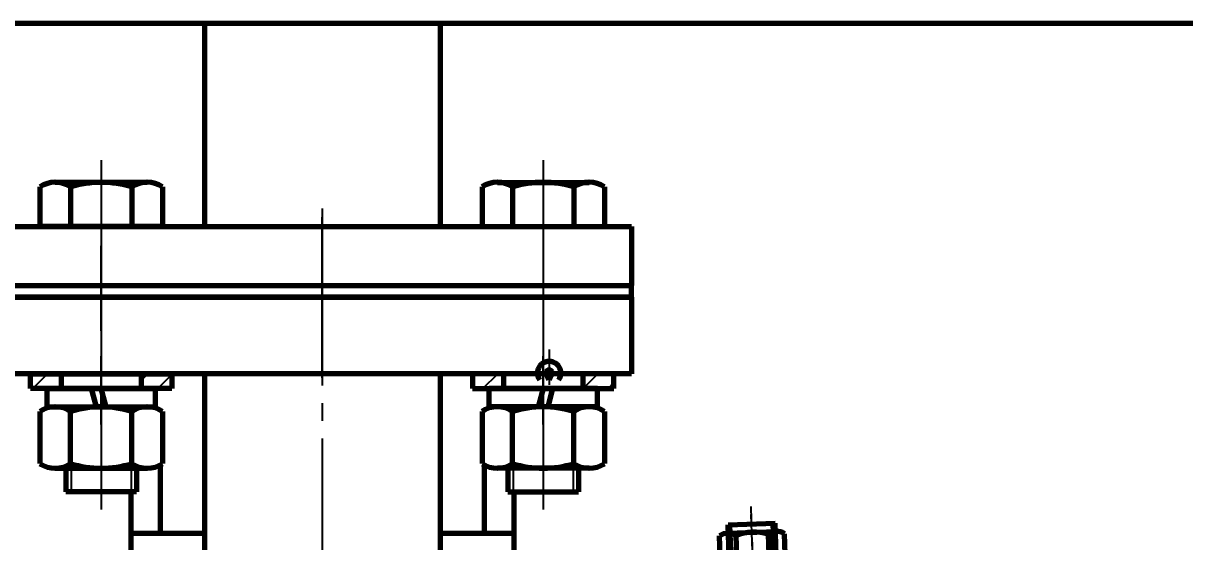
# Model space of a CAD drawing. Header units: millimetres. Extents: x -14850 to 14850, y -10500 to 10500.
# Drawn here: x -8765.3 to -8568.3, y 3963.7 to 4051.7 of the extents above; entities that cross this region are included whole.
import ezdxf

# ---------------------------------------------------------------- set-up
doc = ezdxf.new("R2010")
doc.units = ezdxf.units.MM
doc.linetypes.add('EB_DASHDOT', pattern=[39, 30, -3, 3, -3])
for name, color, linetype, lineweight in [('CAXA0', 7, 'Continuous', 70), ('CAXA1', 1, 'EB_DASHDOT', 25), ('CAXA3', 7, 'Continuous', 25), ('CAXA4', 3, 'Continuous', 25), ('CAXA5', 4, 'Continuous', 25)]:
    doc.layers.add(name, color=color, linetype=linetype, lineweight=lineweight)
doc.styles.add('标准', font='', dxfattribs={"width": 0.667})
doc.styles.get('标准').set_extended_font_data('NSimSun')
doc.dimstyles.new('标准', dxfattribs={"dimscale": 50, "dimtxt": 3.5, "dimasz": 3, "dimexe": 2, "dimexo": 0, "dimtad": 1, "dimdec": 1, "dimzin": 12, "dimdsep": 46, "dimtxsty": '标准', "dimcen": 0, "dimdle": 4, "dimaunit": 1, "dimazin": 2, "dimtfac": 1, "dimtdec": 3, "dimtmove": 0, "dimatfit": 3, "dimfxl": 0, "dimtolj": 1, "dimtzin": 0, "dimarcsym": 0})

# ---------------------------------------------------------------- blocks, each defined once
blk = doc.blocks.new('CAXBLOCK94')
at = {"layer": 'CAXA0', "color": 0, "linetype": 'Continuous', "lineweight": 25}
blk.add_line((-8687.34, 3989.67), (-8684.84, 3992.17), dxfattribs=at)
blk = doc.blocks.new('CAXBLOCK95')
at = {"layer": 'CAXA0', "color": 0, "linetype": 'Continuous', "lineweight": 25}
for p, q in [((-8670.36, 3989.68), (-8667.87, 3992.17)), ((-8666.12, 3989.67), (-8665.11, 3990.69))]:
    blk.add_line(p, q, dxfattribs=at)
blk = doc.blocks.new('CAXBLOCK93', base_point=(-8677.11, 3989.67))
at = {"layer": 'CAXA0'}
for p, q in [((-8665.11, 3992.17), (-8689.11, 3992.17)), ((-8689.11, 3992.17), (-8689.11, 3989.67)), ((-8683.86, 3992.17), (-8683.86, 3989.67)), ((-8670.36, 3989.67), (-8670.36, 3992.17)), ((-8665.11, 3989.67), (-8665.11, 3992.17)), ((-8689.11, 3989.67), (-8665.11, 3989.67))]:
    blk.add_line(p, q, dxfattribs=at)
at = {"layer": 'CAXA1', "color": 1, "linetype": 'EB_DASHDOT', "lineweight": 25}
blk.add_line((-8677.11, 3986.67), (-8677.11, 3995.17), dxfattribs=at)
at = {"layer": 'CAXA5'}
for name in ['CAXBLOCK94', 'CAXBLOCK95']:
    blk.add_blockref(name, (0, 0), dxfattribs=at)
blk = doc.blocks.new('CAXBLOCK96', base_point=(-8677.11, 3986.57))
at = {"layer": 'CAXA0'}
for p, q in [((-8667.91, 3989.67), (-8686.31, 3989.67)), ((-8686.31, 3986.57), (-8686.31, 3989.67)), ((-8677.8, 3986.97), (-8677.08, 3989.67)), ((-8676.3, 3986.57), (-8675.47, 3989.67)), ((-8667.91, 3986.57), (-8667.91, 3989.67)), ((-8667.91, 3986.57), (-8686.31, 3986.57)), ((-8677.91, 3986.57), (-8677.8, 3986.97))]:
    blk.add_line(p, q, dxfattribs=at)
at = {"layer": 'CAXA1', "linetype": 'EB_DASHDOT', "lineweight": 25}
blk.add_line((-8677.11, 3983.57), (-8677.11, 3992.67), dxfattribs=at)
blk = doc.blocks.new('CAXBLOCK97', base_point=(-8677.11, 3986.57))
at = {"layer": 'CAXA0'}
for p, q in [((-8687.5, 3985.81), (-8687.5, 3976.94)), ((-8669.31, 3986.57), (-8684.9, 3986.57)), ((-8682.3, 3976.94), (-8682.3, 3985.81)), ((-8671.91, 3976.94), (-8671.91, 3985.81)), ((-8666.71, 3985.81), (-8666.71, 3976.94)), ((-8669.31, 3976.17), (-8684.9, 3976.17))]:
    blk.add_line(p, q, dxfattribs=at)
for centre, radius, start, end in [((-8684.9, 3981.79), 4.79, 57.1328, 122.8672), ((-8677.11, 3968.57), 18, 73.2213, 106.7787), ((-8669.31, 3981.79), 4.79, 57.1328, 122.8672), ((-8684.9, 3980.96), 4.79, 237.1328, 302.8672), ((-8677.11, 3994.17), 18, 253.2213, 286.7787), ((-8669.31, 3980.96), 4.79, 237.1328, 302.8672)]:
    blk.add_arc(centre, radius, start, end, dxfattribs=at)
at = {"layer": 'CAXA1', "linetype": 'EB_DASHDOT', "lineweight": 25}
blk.add_line((-8677.11, 3987.34), (-8677.11, 3973.17), dxfattribs=at)
blk = doc.blocks.new('CAXBLOCK99')
at = {"layer": 'CAXA0', "color": 0, "linetype": 'Continuous', "lineweight": 25}
for p, q in [((-8745.36, 3991.05), (-8744.23, 3992.17)), ((-8742.49, 3989.67), (-8740.11, 3992.06))]:
    blk.add_line(p, q, dxfattribs=at)
blk = doc.blocks.new('CAXBLOCK100')
at = {"layer": 'CAXA0', "color": 0, "linetype": 'Continuous', "lineweight": 25}
for p, q in [((-8763.7, 3989.67), (-8761.2, 3992.17)), ((-8759.46, 3989.67), (-8758.86, 3990.28))]:
    blk.add_line(p, q, dxfattribs=at)
blk = doc.blocks.new('CAXBLOCK98', base_point=(-8752.11, 3989.67))
at = {"layer": 'CAXA0'}
for p, q in [((-8764.11, 3992.17), (-8740.11, 3992.17)), ((-8764.11, 3989.67), (-8764.11, 3992.17)), ((-8758.86, 3989.67), (-8758.86, 3992.17)), ((-8745.36, 3992.17), (-8745.36, 3989.67)), ((-8740.11, 3992.17), (-8740.11, 3989.67)), ((-8740.11, 3989.67), (-8764.11, 3989.67))]:
    blk.add_line(p, q, dxfattribs=at)
at = {"layer": 'CAXA1', "color": 1, "linetype": 'EB_DASHDOT', "lineweight": 25}
blk.add_line((-8752.11, 3986.67), (-8752.11, 3995.17), dxfattribs=at)
at = {"layer": 'CAXA5'}
for name in ['CAXBLOCK100', 'CAXBLOCK99']:
    blk.add_blockref(name, (0, 0), dxfattribs=at)
blk = doc.blocks.new('CAXBLOCK101', base_point=(-8752.11, 3986.57))
at = {"layer": 'CAXA0'}
for p, q in [((-8761.31, 3989.67), (-8742.91, 3989.67)), ((-8761.31, 3986.57), (-8761.31, 3989.67)), ((-8752.91, 3986.57), (-8753.74, 3989.67)), ((-8751.41, 3986.97), (-8752.13, 3989.67)), ((-8742.91, 3986.57), (-8742.91, 3989.67)), ((-8761.31, 3986.57), (-8742.91, 3986.57)), ((-8751.3, 3986.57), (-8751.41, 3986.97))]:
    blk.add_line(p, q, dxfattribs=at)
at = {"layer": 'CAXA1', "linetype": 'EB_DASHDOT', "lineweight": 25}
blk.add_line((-8752.11, 3983.57), (-8752.11, 3992.67), dxfattribs=at)
blk = doc.blocks.new('CAXBLOCK102', base_point=(-8752.11, 3986.57))
at = {"layer": 'CAXA0'}
for p, q in [((-8762.5, 3985.81), (-8762.5, 3976.94)), ((-8759.9, 3986.57), (-8744.31, 3986.57)), ((-8757.3, 3976.94), (-8757.3, 3985.81)), ((-8746.91, 3976.94), (-8746.91, 3985.81)), ((-8741.71, 3985.81), (-8741.71, 3976.94)), ((-8759.9, 3976.17), (-8744.31, 3976.17))]:
    blk.add_line(p, q, dxfattribs=at)
for centre, radius, start, end in [((-8759.9, 3981.79), 4.79, 57.1328, 122.8672), ((-8752.11, 3968.57), 18, 73.2213, 106.7787), ((-8744.31, 3981.79), 4.79, 57.1328, 122.8672), ((-8759.9, 3980.96), 4.79, 237.1328, 302.8672), ((-8752.11, 3994.17), 18, 253.2213, 286.7787), ((-8744.31, 3980.96), 4.79, 237.1328, 302.8672)]:
    blk.add_arc(centre, radius, start, end, dxfattribs=at)
at = {"layer": 'CAXA1', "linetype": 'EB_DASHDOT', "lineweight": 25}
blk.add_line((-8752.11, 3987.34), (-8752.11, 3973.17), dxfattribs=at)
blk = doc.blocks.new('CAXBLOCK111', base_point=(-8640.73, 3936.71))
at = {"layer": 'CAXA0'}
for p, q in [((-8645.75, 3966.56), (-8637.76, 3966.83)), ((-8644.73, 3936.58), (-8645.75, 3966.56)), ((-8636.73, 3936.85), (-8637.76, 3966.83)), ((-8644.86, 3940.57), (-8636.87, 3940.85)), ((-8648.23, 3936.46), (-8633.23, 3936.97)), ((-8648.07, 3931.76), (-8648.23, 3936.46)), ((-8644.73, 3936.58), (-8636.73, 3936.85)), ((-8644.32, 3931.89), (-8644.48, 3936.58)), ((-8636.82, 3932.14), (-8636.98, 3936.84)), ((-8633.07, 3932.27), (-8633.23, 3936.97)), ((-8646.17, 3931.22), (-8634.92, 3931.61))]:
    blk.add_line(p, q, dxfattribs=at)
for centre, radius, start, end in [((-8646.28, 3934.45), 3.23, 236.3894, 307.5294), ((-8640.96, 3943.41), 12, 253.7355, 290.1833), ((-8635.03, 3934.83), 3.23, 236.3894, 307.5294)]:
    blk.add_arc(centre, radius, start, end, dxfattribs=at)
at = {"layer": 'CAXA1', "linetype": 'EB_DASHDOT', "lineweight": 25}
blk.add_line((-8640.45, 3928.42), (-8641.86, 3969.69), dxfattribs=at)
at = {"layer": 'CAXA3'}
for p, q in [((-8644.26, 3940.59), (-8645.15, 3966.58)), ((-8637.47, 3940.83), (-8638.36, 3966.81)), ((-8644.73, 3936.58), (-8644.26, 3940.59)), ((-8636.73, 3936.85), (-8637.47, 3940.83))]:
    blk.add_line(p, q, dxfattribs=at)
blk = doc.blocks.new('CAXBLOCK112', base_point=(-8641.5, 3959.2))
at = {"layer": 'CAXA0'}
for p, q in [((-8645.83, 3965.15), (-8637.58, 3965.44)), ((-8647.01, 3959.44), (-8647.19, 3964.68)), ((-8644.44, 3964.77), (-8644.26, 3959.53)), ((-8638.94, 3964.96), (-8638.76, 3959.72)), ((-8636.02, 3959.82), (-8636.2, 3965.05)), ((-8645.62, 3959.06), (-8637.38, 3959.34))]:
    blk.add_line(p, q, dxfattribs=at)
for centre, radius, start, end in [((-8637.5, 3963.03), 2.41, 57.1949, 126.724), ((-8645.75, 3962.74), 2.41, 57.1949, 126.724), ((-8641.4, 3956.3), 9, 74.1678, 109.751), ((-8645.7, 3961.47), 2.41, 237.1949, 306.724), ((-8641.81, 3968.19), 9, 254.1678, 289.751), ((-8637.46, 3961.75), 2.41, 237.1949, 306.724)]:
    blk.add_arc(centre, radius, start, end, dxfattribs=at)
at = {"layer": 'CAXA1', "linetype": 'EB_DASHDOT', "lineweight": 25}
blk.add_line((-8641.4, 3956.2), (-8641.81, 3968.29), dxfattribs=at)
blk = doc.blocks.new('CAXBLOCK103', base_point=(-8714.61, 3915.17))
at = {"layer": 'CAXA0'}
blk.add_blockref('CAXBLOCK111', (-8640.73, 3936.71), dxfattribs=at)
at = {"layer": 'CAXA0', "linetype": 'Continuous', "lineweight": 70}
blk.add_blockref('CAXBLOCK112', (-8641.5, 3959.2), dxfattribs=at)
blk = doc.blocks.new('*D869')
at = {"layer": 'CAXA4', "linetype": 'Continuous', "lineweight": 25}
for points in [[(-11382.38, 8429.33), (-11232.38, 8448.08), (-11232.38, 8410.58)], [(657.62, 8429.33), (507.62, 8448.08), (507.62, 8410.58)]]:
    blk.add_hatch(color=0, dxfattribs=at).paths.add_polyline_path(points, flags=0)
at = {"layer": 'CAXA4', "color": 0, "linetype": 'Continuous', "lineweight": 25}
for p, q in [((-11382.38, 3016.67), (-11382.38, 8529.33)), ((657.62, 3326.67), (657.62, 8529.33)), ((657.62, 8429.33), (-11382.38, 8429.33))]:
    blk.add_line(p, q, dxfattribs=at)
at = {"layer": 'CAXA4', "color": 0, "linetype": 'Continuous', "lineweight": 25, "insert": (-5597.27, 8700.33), "char_height": 175, "attachment_point": 1, "style": '标准'}
blk.add_mtext('\\fNSimSun|b0|i0|p34;12040', dxfattribs=at)

msp = doc.modelspace()

# ---------------------------------------------------------------- linework, layer by layer
at = {"layer": 'CAXA0'}
for p, q in [((-10717.38, 4051.67), (-1918.4, 4051.67)), ((-8734.61, 4051.67), (-8734.61, 4017.17)), ((-8694.61, 4051.67), (-8694.61, 4017.17)), ((-8744.31, 4024.67), (-8759.9, 4024.67)), ((-8684.9, 4024.67), (-8669.31, 4024.67)), ((-8762.5, 4023.91), (-8762.5, 4017.17)), ((-8757.3, 4023.91), (-8757.3, 4017.17)), ((-8746.91, 4023.91), (-8746.91, 4017.17)), ((-8741.71, 4023.91), (-8741.71, 4017.17)), ((-8687.5, 4023.91), (-8687.5, 4017.17)), ((-8682.3, 4023.91), (-8682.3, 4017.17)), ((-8671.91, 4023.91), (-8671.91, 4017.17)), ((-8666.71, 4023.91), (-8666.71, 4017.17)), ((-8767.11, 4017.17), (-8662.11, 4017.17)), ((-8741.71, 4017.17), (-8762.5, 4017.17)), ((-8687.5, 4017.17), (-8666.71, 4017.17)), ((-8662.11, 4017.17), (-8662.11, 4007.17)), ((-8767.11, 4007.17), (-8662.11, 4007.17)), ((-8767.11, 4007.17), (-8734.61, 4007.17)), ((-8694.61, 4007.17), (-8662.11, 4007.17)), ((-8662.11, 4005.17), (-8662.11, 4007.17)), ((-8767.11, 4005.17), (-8662.11, 4005.17)), ((-8662.11, 4005.17), (-8767.11, 4005.17)), ((-8662.11, 4005.17), (-8662.11, 3992.17)), ((-8662.11, 3992.17), (-8767.11, 3992.17)), ((-8734.61, 3992.17), (-8734.61, 3937.53)), ((-8694.61, 3992.17), (-8694.61, 3937.53)), ((-8662.11, 3992.17), (-8694.61, 3992.17)), ((-8758.11, 3976.17), (-8758.11, 3972.17)), ((-8746.11, 3976.17), (-8746.11, 3972.17)), ((-8742.11, 3976.71), (-8742.11, 3965.17)), ((-8687.11, 3976.71), (-8687.11, 3965.17)), ((-8683.11, 3976.17), (-8683.11, 3972.17)), ((-8671.11, 3976.17), (-8671.11, 3972.17)), ((-8746.11, 3972.17), (-8758.11, 3972.17)), ((-8747.11, 3972.17), (-8747.11, 3922.67)), ((-8683.11, 3972.17), (-8671.11, 3972.17)), ((-8682.11, 3972.17), (-8682.11, 3922.67)), ((-8747.11, 3965.17), (-8734.61, 3965.17)), ((-8694.61, 3965.17), (-8682.11, 3965.17))]:
    msp.add_line(p, q, dxfattribs=at)
at = {"layer": 'CAXA0', "linetype": 'Continuous', "lineweight": 70}
for p, q in [((-8676.18, 3991.17), (-8676.48, 3991.93)), ((-8676.03, 3991.17), (-8675.73, 3991.93))]:
    msp.add_line(p, q, dxfattribs=at)
at = {"layer": 'CAXA0'}
for centre, radius, start, end in [((-8759.9, 4019.89), 4.79, 57.1328, 122.8672), ((-8752.11, 4006.67), 18, 73.2213, 106.7787), ((-8744.31, 4019.89), 4.79, 57.1328, 122.8672), ((-8684.9, 4019.89), 4.79, 57.1328, 122.8672), ((-8677.11, 4006.67), 18, 73.2213, 106.7787), ((-8669.31, 4019.89), 4.79, 57.1328, 122.8672)]:
    msp.add_arc(centre, radius, start, end, dxfattribs=at)
at = {"layer": 'CAXA0', "linetype": 'Continuous', "lineweight": 70}
for radius, start, end in [(2, 325.6225, 214.3775), (0.533, 315, 225)]:
    msp.add_arc((-8676.11, 3992.3), radius, start, end, dxfattribs=at)
at = {"layer": 'CAXA1', "color": 1, "linetype": 'EB_DASHDOT', "lineweight": 25}
for p, q in [((-8752.11, 4028.42), (-8752.11, 3995.83)), ((-8677.11, 4028.42), (-8677.11, 3995.83)), ((-8752.11, 3999.46), (-8752.11, 4013.92))]:
    msp.add_line(p, q, dxfattribs=at)
at = {"layer": 'CAXA1', "linetype": 'EB_DASHDOT', "lineweight": 25}
for p, q in [((-8752.11, 4027.67), (-8752.11, 3969.17)), ((-8677.11, 4027.67), (-8677.11, 3969.17)), ((-8714.61, 4020.22), (-8714.61, 3907.15)), ((-8714.61, 4020.22), (-8714.61, 3907.15)), ((-8714.61, 3991.51), (-8714.61, 4018.76)), ((-8752.11, 4017.47), (-8752.11, 3979.94)), ((-8677.11, 4017.47), (-8677.11, 3979.94))]:
    msp.add_line(p, q, dxfattribs=at)
at = {"layer": 'CAXA1'}
for p, q in [((-8676.11, 3996.3), (-8676.11, 3990.3)), ((-8680.11, 3992.3), (-8672.11, 3992.3))]:
    msp.add_line(p, q, dxfattribs=at)
at = {"layer": 'CAXA3'}
for p, q in [((-8757.21, 3976.17), (-8757.21, 3972.17)), ((-8747.01, 3976.17), (-8747.01, 3972.17)), ((-8682.21, 3976.17), (-8682.21, 3972.17)), ((-8672.01, 3976.17), (-8672.01, 3972.17))]:
    msp.add_line(p, q, dxfattribs=at)

# ---------------------------------------------------------------- block references
at = {"layer": 'CAXA0'}
for name, p in [('CAXBLOCK98', (-8752.11, 3989.67)), ('CAXBLOCK93', (-8677.11, 3989.67)), ('CAXBLOCK101', (-8752.11, 3986.57)), ('CAXBLOCK96', (-8677.11, 3986.57)), ('CAXBLOCK102', (-8752.11, 3986.57)), ('CAXBLOCK97', (-8677.11, 3986.57)), ('CAXBLOCK103', (-8714.61, 3915.17))]:
    msp.add_blockref(name, p, dxfattribs=at)

# ---------------------------------------------------------------- dimensions: what is measured, and where the dimension line sits
at = {"layer": 'CAXA4'}
dim = msp.add_linear_dim(base=(-5362.38, 8429.33), p1=(657.62, 3326.67), p2=(-11382.38, 3016.67), text='\\fNSimSun;12040', dimstyle='标准', dxfattribs=at)
dim.commit()
dim.dimension.update_dxf_attribs({"geometry": '*D869', "text_midpoint": (-5362.38, 8580.46)})

doc.saveas('drawing.dxf')
